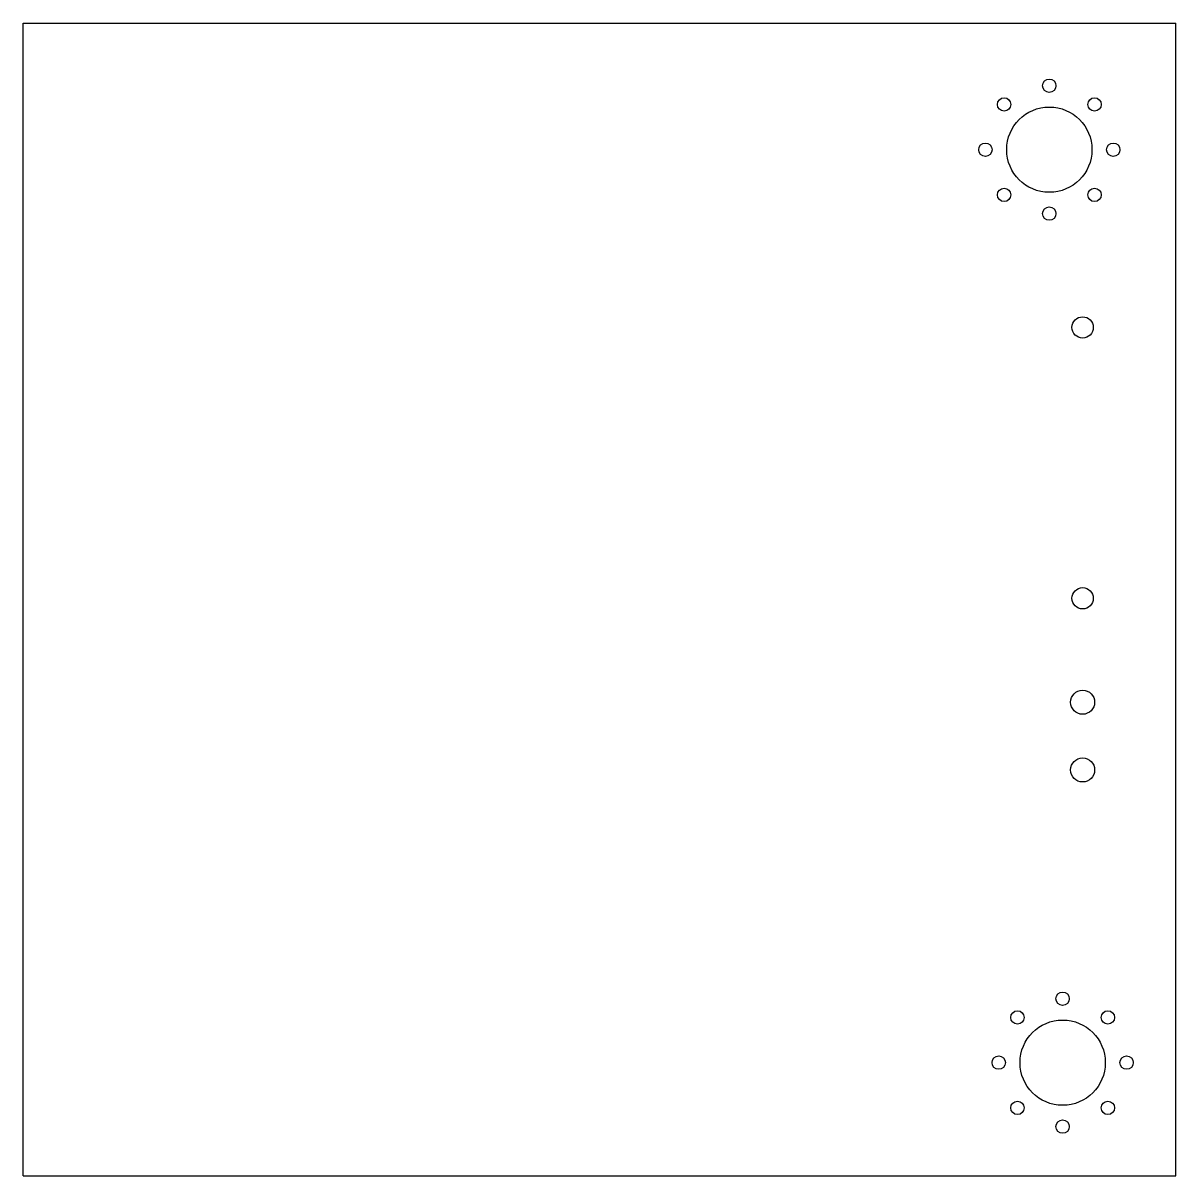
# Model space of a CAD drawing. Extents: x 106.5 to 149.8, y -129.5 to -86.2.
import ezdxf

# ---------------------------------------------------------------- set-up
doc = ezdxf.new("R2010")
doc.units = 0
doc.layers.add('WHITE', color=7, linetype='CONTINUOUS')

msp = doc.modelspace()

# ---------------------------------------------------------------- linework, layer by layer
at = {"layer": 'WHITE', "linetype": 'CONTINUOUS'}
for p, q in [((106.5, -86.25), (149.75, -86.25)), ((106.5, -129.5), (106.5, -86.25)), ((149.75, -129.5), (149.75, -86.25)), ((106.5, -129.5), (149.75, -129.5))]:
    msp.add_line(p, q, dxfattribs=at)
at = {"layer": 'WHITE'}
for centre, radius in [((145, -88.6), 0.25), ((143.302944, -89.302944), 0.25), ((146.697056, -89.302944), 0.25), ((145, -91), 1.6), ((142.6, -91), 0.25), ((147.4, -91), 0.25), ((143.302944, -92.697056), 0.25), ((146.697056, -92.697056), 0.25), ((145, -93.4), 0.25), ((146.25, -97.67), 0.4), ((146.25, -107.83), 0.4), ((146.25, -111.73), 0.45), ((146.25, -114.27), 0.45), ((145.5, -122.85), 0.25), ((143.802944, -123.552944), 0.25), ((145.5, -125.25), 1.6), ((147.197056, -123.552944), 0.25), ((143.1, -125.25), 0.25), ((147.9, -125.25), 0.25), ((143.802944, -126.947056), 0.25), ((147.197056, -126.947056), 0.25), ((145.5, -127.65), 0.25)]:
    msp.add_circle(centre, radius, dxfattribs=at)

doc.saveas('drawing.dxf')
